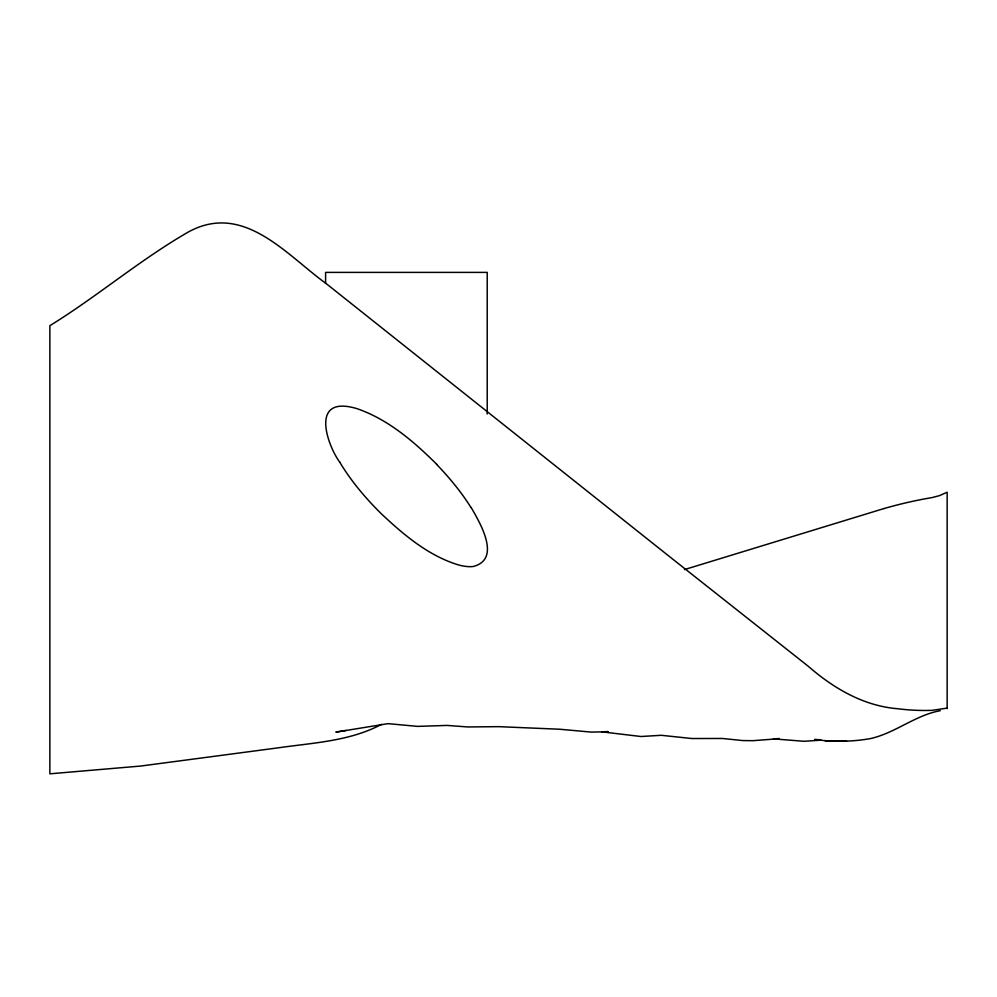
<?xml version="1.0" encoding="UTF-8"?>
<svg xmlns="http://www.w3.org/2000/svg" width="997" height="997" viewBox="0 0 997 997"><rect width="100%" height="100%" fill="white"/><g stroke="black" fill="none" stroke-linecap="round" stroke-linejoin="round"><path stroke-width="1.5" d="M325.595 283.248L325.595 272.393L487.221 272.393L487.209 414.017M381.614 724.308C349.797 741.294 313.307 742.753 278.387 747.812L140.739 766.045L49.85 773.822L49.85 325.683C97.532 296.333 140.44 259.444 188.919 231.678C243.791 202.079 286.388 254.858 326.555 283.896L670.657 557.497C716.531 593.763 762.418 630.017 808.293 666.295C833.504 688.316 863.751 706.038 897.761 708.73A210.105 210.105 0 0 0 932.17 710.338L947.15 708.119M684.416 569.599L884.003 508.545M940.308 710.687C915.134 715.235 895.244 733.082 870.369 738.603C852.011 741.855 833.081 742.03 814.624 739.5L820.705 739.737M346.059 730.452L335.864 732.122L388.07 723.648L417.681 726.389L447.067 725.417L467.867 726.963L498.6 726.651L559.616 729.231L591.283 732.097L607.858 731.773M777.772 738.789L753.022 740.684L742.827 740.572L722.451 738.478L691.868 738.528L661.323 735.3L640.971 736.509L601.839 731.848L607.858 731.536M820.705 740.198L803.981 741.282L773.398 738.877L779.23 738.528M846.553 741.17L825.267 740.871M436.674 464.266C413.892 441.571 388.406 419.65 357.624 408.87A61.041 26.47 38 0 0 350.994 407.112C310.939 398.8 327.614 445.435 339.665 462.11M471.195 507.56C480.13 523.051 501.678 559.255 473.151 566.52A58.038 25.162 38 0 1 458.894 565.05C428.872 556.052 404.072 535.14 381.614 514.053A156.33 67.784 38 0 1 339.728 462.122M947.15 708.655L947.15 492.219L939.56 495.609L932.17 497.553A435.128 435.128 0 0 0 884.003 508.557M436.512 464.303A158.398 68.22 38.2 0 1 470.995 507.523"/></g></svg>
